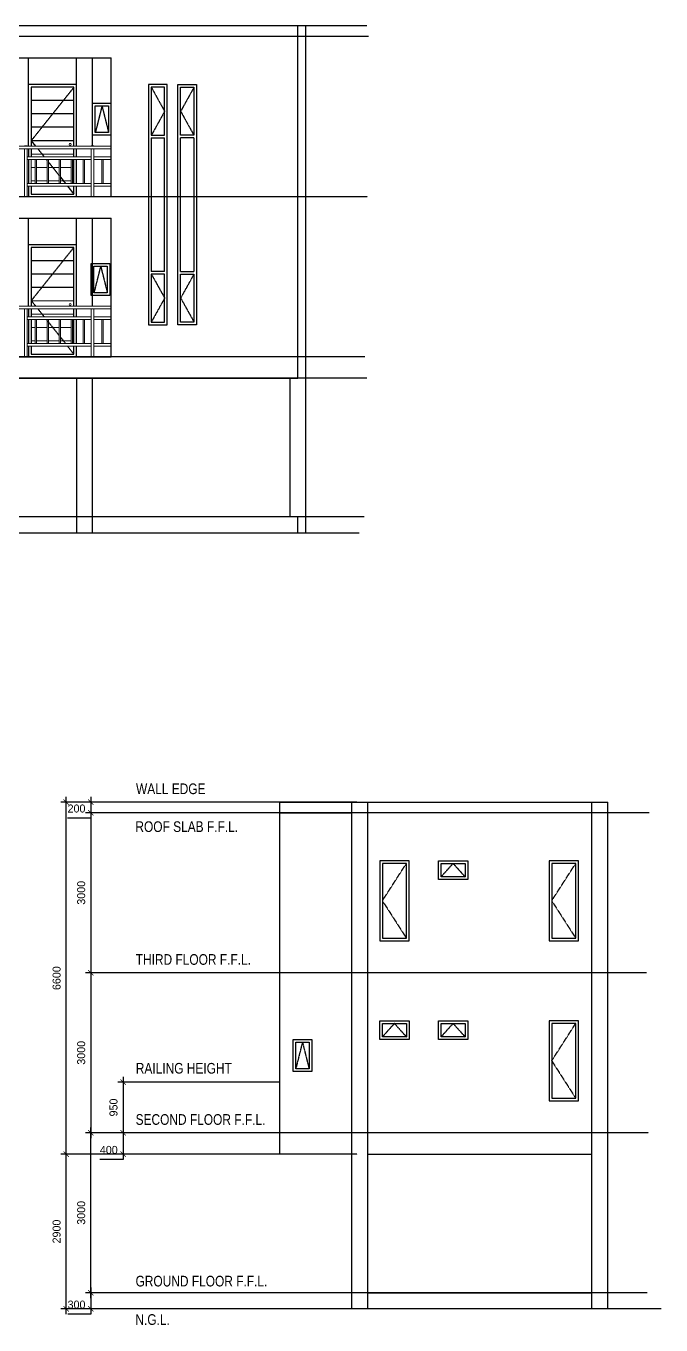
# Model space of a CAD drawing. Header units: millimetres. Extents: x 1634676 to 2610633, y -385676 to -37463.
# Drawn here: x 2384094 to 2396002, y -222282 to -197929 of the extents above; entities that cross this region are included whole.
import ezdxf

# ---------------------------------------------------------------- set-up
doc = ezdxf.new("R2010")
doc.units = ezdxf.units.MM
doc.header["$MEASUREMENT"] = 0
doc.linetypes.add('CENTERX2', pattern=[4, 2.5, -0.5, 0.5, -0.5])
doc.linetypes.add('DASHED', pattern=[0.75, 0.5, -0.25])
doc.layers.get('0').update_dxf_attribs({"lineweight": 15})
doc.layers.get('Defpoints').update_dxf_attribs({"color": 250})
doc.layers.add('.15', color=7, linetype='Continuous', lineweight=15)
for name, color, linetype in [('A - Dimensions', 255, 'Continuous'), ('A - Doors', 2, 'Continuous'), ('A - Grid Lines', 254, 'CENTERX2'), ('A - Text', 1, 'Continuous'), ('A-Windows', 2, 'Continuous')]:
    doc.layers.add(name, color=color, linetype=linetype)
doc.styles.add('AR4-Arial-Chan', font='arial.ttf', dxfattribs={"width": 0.8, "height": 150})
doc.styles.get("Standard").update_dxf_attribs({"font": 'GOTHIC.TTF'})
doc.dimstyles.new('Tolits', dxfattribs={"dimtxt": 150, "dimasz": 100, "dimexe": 100, "dimexo": 0.0625, "dimgap": 100, "dimtad": 2, "dimtoh": 1, "dimdec": 0, "dimzin": 0, "dimdsep": 46, "dimtxsty": 'Standard', "dimblk": 'ARCHTICK', "dimcen": 0.09, "dimdle": 100, "dimclrd": 1, "dimclre": 1, "dimclrt": 2, "dimadec": 0, "dimazin": 0, "dimtfac": 1, "dimtdec": 0, "dimtofl": 0, "dimtmove": 0, "dimatfit": 3, "dimfxl": 1, "dimtolj": 1, "dimtzin": 0, "dimarcsym": 0})

# ---------------------------------------------------------------- blocks, each defined once
blk = doc.blocks.new('_ArchTick')
at = {"color": 0, "linetype": 'ByBlock', "const_width": 0.15}
blk.add_lwpolyline([(-0.5, -0.5), (0.5, 0.5)], dxfattribs=at)
blk = doc.blocks.new('*D1888')
at = {"layer": 'A - Dimensions', "color": 1, "lineweight": -2, "transparency": 16777216}
for p, q in [((2387852, -212479), (2384748, -212479)), ((2384848, -219179), (2384848, -212379)), ((2387852, -219079), (2384748, -219079))]:
    blk.add_line(p, q, dxfattribs=at)
at = {"layer": 'Defpoints', "color": 0, "transparency": 16777216}
for p in [(2384848, -212479), (2387853, -212479), (2387853, -219079)]:
    blk.add_point(p, dxfattribs=at)
at = {"layer": 'A - Dimensions', "color": 1, "lineweight": -2, "transparency": 16777216, "xscale": 100, "yscale": 100, "zscale": 100}
for p, rotation in [((2384848, -212479), 90), ((2384848, -219079), 270)]:
    blk.add_blockref('_ArchTick', p, dxfattribs=dict(at, rotation=rotation))
at = {"layer": 'A - Dimensions', "color": 2, "transparency": 16777216, "insert": (2384669, -215779), "char_height": 150, "attachment_point": 5, "rotation": 90}
blk.add_mtext('\\A1;6600', dxfattribs=at)
blk = doc.blocks.new('*D1915')
at = {"layer": 'A - Dimensions', "color": 1, "lineweight": -2, "transparency": 16777216}
for p, q in [((2387852, -219079), (2384748, -219079)), ((2384848, -222079), (2384848, -218979)), ((2387852, -221979), (2384748, -221979))]:
    blk.add_line(p, q, dxfattribs=at)
at = {"layer": 'Defpoints', "color": 0, "transparency": 16777216}
for p in [(2384848, -219079), (2387853, -219079), (2387853, -221979)]:
    blk.add_point(p, dxfattribs=at)
at = {"layer": 'A - Dimensions', "color": 1, "lineweight": -2, "transparency": 16777216, "xscale": 100, "yscale": 100, "zscale": 100}
for p, rotation in [((2384848, -219079), 90), ((2384848, -221979), 270)]:
    blk.add_blockref('_ArchTick', p, dxfattribs=dict(at, rotation=rotation))
at = {"layer": 'A - Dimensions', "color": 2, "transparency": 16777216, "insert": (2384669, -220529), "char_height": 150, "attachment_point": 5, "rotation": 90}
blk.add_mtext('\\A1;2900', dxfattribs=at)
blk = doc.blocks.new('*D1933')
at = {"layer": 'A - Dimensions', "color": 1, "lineweight": -2, "transparency": 16777216}
for p, q in [((2385555, -212479), (2385209, -212479)), ((2385309, -212379), (2385309, -212679)), ((2385309, -212779), (2384875, -212779)), ((2385555, -212679), (2385209, -212679)), ((2385309, -212679), (2385309, -212779))]:
    blk.add_line(p, q, dxfattribs=at)
at = {"layer": 'Defpoints', "color": 0, "transparency": 16777216}
for p in [(2385555, -212479), (2385309, -212679), (2385555, -212679)]:
    blk.add_point(p, dxfattribs=at)
at = {"layer": 'A - Dimensions', "color": 1, "lineweight": -2, "transparency": 16777216, "xscale": 100, "yscale": 100, "zscale": 100}
for p, rotation in [((2385309, -212479), 90), ((2385309, -212679), 270)]:
    blk.add_blockref('_ArchTick', p, dxfattribs=dict(at, rotation=rotation))
at = {"layer": 'A - Dimensions', "color": 2, "transparency": 16777216, "insert": (2385042, -212600), "char_height": 150, "attachment_point": 5}
blk.add_mtext('\\A1;200', dxfattribs=at)
blk = doc.blocks.new('*D1934')
at = {"layer": 'A - Dimensions', "color": 1, "lineweight": -2, "transparency": 16777216}
for p, q in [((2385309, -212579), (2385309, -215779)), ((2385555, -212679), (2385209, -212679)), ((2385555, -215679), (2385209, -215679))]:
    blk.add_line(p, q, dxfattribs=at)
at = {"layer": 'Defpoints', "color": 0, "transparency": 16777216}
for p in [(2385555, -212679), (2385309, -215679), (2385555, -215679)]:
    blk.add_point(p, dxfattribs=at)
at = {"layer": 'A - Dimensions', "color": 1, "lineweight": -2, "transparency": 16777216, "xscale": 100, "yscale": 100, "zscale": 100}
for p, rotation in [((2385309, -212679), 90), ((2385309, -215679), 270)]:
    blk.add_blockref('_ArchTick', p, dxfattribs=dict(at, rotation=rotation))
at = {"layer": 'A - Dimensions', "color": 2, "transparency": 16777216, "insert": (2385130, -214179), "char_height": 150, "attachment_point": 5, "rotation": 90}
blk.add_mtext('\\A1;3000', dxfattribs=at)
blk = doc.blocks.new('*D1935')
at = {"layer": 'A - Dimensions', "color": 1, "lineweight": -2, "transparency": 16777216}
for p, q in [((2385555, -215679), (2385209, -215679)), ((2385309, -215579), (2385309, -218779)), ((2385555, -218679), (2385209, -218679))]:
    blk.add_line(p, q, dxfattribs=at)
at = {"layer": 'Defpoints', "color": 0, "transparency": 16777216}
for p in [(2385555, -215679), (2385309, -218679), (2385555, -218679)]:
    blk.add_point(p, dxfattribs=at)
at = {"layer": 'A - Dimensions', "color": 1, "lineweight": -2, "transparency": 16777216, "xscale": 100, "yscale": 100, "zscale": 100}
for p, rotation in [((2385309, -215679), 90), ((2385309, -218679), 270)]:
    blk.add_blockref('_ArchTick', p, dxfattribs=dict(at, rotation=rotation))
at = {"layer": 'A - Dimensions', "color": 2, "transparency": 16777216, "insert": (2385130, -217179), "char_height": 150, "attachment_point": 5, "rotation": 90}
blk.add_mtext('\\A1;3000', dxfattribs=at)
blk = doc.blocks.new('*D1932')
at = {"layer": 'A-Windows', "color": 1, "lineweight": -2, "transparency": 16777216}
for p, q in [((2386161, -218679), (2385815, -218679)), ((2385915, -218579), (2385915, -219079)), ((2386161, -219079), (2385815, -219079)), ((2385915, -219079), (2385915, -219179)), ((2385915, -219179), (2385479, -219179))]:
    blk.add_line(p, q, dxfattribs=at)
at = {"layer": 'Defpoints', "color": 0, "transparency": 16777216}
for p in [(2386161, -218679), (2385915, -219079), (2386161, -219079)]:
    blk.add_point(p, dxfattribs=at)
at = {"layer": 'A-Windows', "color": 1, "lineweight": -2, "transparency": 16777216, "xscale": 100, "yscale": 100, "zscale": 100}
for p, rotation in [((2385915, -218679), 90), ((2385915, -219079), 270)]:
    blk.add_blockref('_ArchTick', p, dxfattribs=dict(at, rotation=rotation))
at = {"layer": 'A-Windows', "color": 2, "transparency": 16777216, "insert": (2385647, -219000), "char_height": 150, "attachment_point": 5}
blk.add_mtext('\\A1;400', dxfattribs=at)
blk = doc.blocks.new('*D1936')
at = {"layer": 'A - Dimensions', "color": 1, "lineweight": -2, "transparency": 16777216}
for p, q in [((2385309, -221579), (2385309, -221979)), ((2385555, -221679), (2385209, -221679)), ((2385309, -222079), (2384876, -222079)), ((2385555, -221979), (2385209, -221979)), ((2385309, -221979), (2385309, -222079))]:
    blk.add_line(p, q, dxfattribs=at)
at = {"layer": 'Defpoints', "color": 0, "transparency": 16777216}
for p in [(2385555, -221679), (2385309, -221979), (2385555, -221979)]:
    blk.add_point(p, dxfattribs=at)
at = {"layer": 'A - Dimensions', "color": 1, "lineweight": -2, "transparency": 16777216, "xscale": 100, "yscale": 100, "zscale": 100}
for p, rotation in [((2385309, -221679), 90), ((2385309, -221979), 270)]:
    blk.add_blockref('_ArchTick', p, dxfattribs=dict(at, rotation=rotation))
at = {"layer": 'A - Dimensions', "color": 2, "transparency": 16777216, "insert": (2385042, -221900), "char_height": 150, "attachment_point": 5}
blk.add_mtext('\\A1;300', dxfattribs=at)
blk = doc.blocks.new('*D1931')
at = {"layer": 'A-Windows', "color": 1, "lineweight": -2, "transparency": 16777216}
for p, q in [((2385915, -217629), (2385915, -218779)), ((2386155, -217729), (2385815, -217729)), ((2386155, -218679), (2385815, -218679))]:
    blk.add_line(p, q, dxfattribs=at)
at = {"layer": 'Defpoints', "color": 0, "transparency": 16777216}
for p in [(2386155, -217729), (2385915, -218679), (2386155, -218679)]:
    blk.add_point(p, dxfattribs=at)
at = {"layer": 'A-Windows', "color": 1, "lineweight": -2, "transparency": 16777216, "xscale": 100, "yscale": 100, "zscale": 100}
for p, rotation in [((2385915, -217729), 90), ((2385915, -218679), 270)]:
    blk.add_blockref('_ArchTick', p, dxfattribs=dict(at, rotation=rotation))
at = {"layer": 'A-Windows', "color": 2, "transparency": 16777216, "insert": (2385736, -218204), "char_height": 150, "attachment_point": 5, "rotation": 90}
blk.add_mtext('\\A1;950', dxfattribs=at)
blk = doc.blocks.new('*D1937')
at = {"layer": 'A - Dimensions', "color": 1, "lineweight": -2, "transparency": 16777216}
for p, q in [((2385555, -218679), (2385209, -218679)), ((2385309, -221779), (2385309, -218579)), ((2385555, -221679), (2385209, -221679))]:
    blk.add_line(p, q, dxfattribs=at)
at = {"layer": 'Defpoints', "color": 0, "transparency": 16777216}
for p in [(2385309, -218679), (2385555, -218679), (2385555, -221679)]:
    blk.add_point(p, dxfattribs=at)
at = {"layer": 'A - Dimensions', "color": 1, "lineweight": -2, "transparency": 16777216, "xscale": 100, "yscale": 100, "zscale": 100}
for p, rotation in [((2385309, -218679), 90), ((2385309, -221679), 270)]:
    blk.add_blockref('_ArchTick', p, dxfattribs=dict(at, rotation=rotation))
at = {"layer": 'A - Dimensions', "color": 2, "transparency": 16777216, "insert": (2385130, -220179), "char_height": 150, "attachment_point": 5, "rotation": 90}
blk.add_mtext('\\A1;3000', dxfattribs=at)

msp = doc.modelspace()

# ---------------------------------------------------------------- linework, layer by layer
at = {"layer": '.15', "color": 1}
for p, q in [((2384994, -200329.082), (2384194, -200329.082)), ((2384264, -200579.082), (2384194, -200579.082)), ((2384489, -200579.082), (2384289, -200579.082)), ((2384714, -200579.082), (2384514, -200579.082)), ((2384939, -200579.082), (2384739, -200579.082)), ((2384994, -200579.082), (2384964, -200579.082)), ((2384264, -200829.082), (2384194, -200829.082)), ((2384489, -200829.082), (2384289, -200829.082)), ((2384714, -200829.082), (2384514, -200829.082)), ((2384939, -200829.082), (2384739, -200829.082)), ((2384994, -200829.082), (2384964, -200829.082)), ((2384994, -203079.082), (2384194, -203079.082)), ((2384994, -203329.082), (2384194, -203329.082)), ((2384264, -203579.082), (2384194, -203579.082)), ((2384489, -203579.082), (2384289, -203579.082)), ((2384714, -203579.082), (2384514, -203579.082)), ((2384939, -203579.082), (2384739, -203579.082)), ((2384994, -203579.082), (2384964, -203579.082)), ((2384264, -203829.082), (2384194, -203829.082)), ((2384489, -203829.082), (2384289, -203829.082)), ((2384714, -203829.082), (2384514, -203829.082)), ((2384939, -203829.082), (2384739, -203829.082)), ((2384994, -203829.082), (2384964, -203829.082)), ((2384874, -203929.082), (2384994, -204079.082))]:
    msp.add_line(p, q, dxfattribs=at)
at = {"layer": '.15', "color": 3}
for p, q in [((2385694, -203179.082), (2377296.5, -203179.082)), ((2385319, -203429.082), (2384119, -203429.082)), ((2385319, -203929.082), (2384119, -203929.082))]:
    msp.add_line(p, q, dxfattribs=at)
msp.add_lwpolyline([(2379994, -200179.082), (2385694, -200179.082), (2385694, -200229.082), (2379994, -200229.082)], close=True, dxfattribs=at)
for points in [[(2384069, -200229.082), (2384069, -201129.082), (2384119, -201129.082), (2384119, -200229.082)], [(2384119, -200379.082), (2385319, -200379.082)], [(2385319, -200229.082), (2385319, -201129.082), (2385369, -201129.082), (2385369, -200229.082)], [(2385369, -200379.082), (2385694, -200379.082), (2385694, -200429.082), (2385369, -200429.082)], [(2385319, -200429.082), (2384119, -200429.082)], [(2384194, -200429.082), (2384194, -200879.082)], [(2384264, -200879.082), (2384264, -200429.082)], [(2384289, -200429.082), (2384289, -200879.082)], [(2384489, -200879.082), (2384489, -200429.082)], [(2384514, -200429.082), (2384514, -200879.082)], [(2384714, -200879.082), (2384714, -200429.082)], [(2384739, -200429.082), (2384739, -200879.082)], [(2384939, -200879.082), (2384939, -200429.082)], [(2384964, -200429.082), (2384964, -200879.082)], [(2385164, -200879.082), (2385164, -200429.082)], [(2385189, -200429.082), (2385189, -200879.082)], [(2385514, -200879.082), (2385514, -200429.082)], [(2385539, -200429.082), (2385539, -200879.082)], [(2384119, -200879.082), (2385319, -200879.082)], [(2385369, -200879.082), (2385694, -200879.082), (2385694, -200929.082), (2385369, -200929.082)], [(2385319, -200929.082), (2384119, -200929.082)], [(2385694, -203179.082), (2385694, -203229.082), (2379994, -203229.082), (2379994, -203179.082)], [(2384069, -203229.082), (2384069, -204129.082), (2384119, -204129.082), (2384119, -203229.082)], [(2385319, -203229.082), (2385319, -204129.082), (2385369, -204129.082), (2385369, -203229.082)], [(2384119, -203379.082), (2385319, -203379.082)], [(2384264, -203879.082), (2384264, -203429.082)], [(2384289, -203429.082), (2384289, -203879.082)], [(2384489, -203879.082), (2384489, -203429.082)], [(2384514, -203429.082), (2384514, -203879.082)], [(2384714, -203879.082), (2384714, -203429.082)], [(2384739, -203429.082), (2384739, -203879.082)], [(2384939, -203879.082), (2384939, -203429.082)], [(2384964, -203429.082), (2384964, -203879.082)], [(2385164, -203879.082), (2385164, -203429.082)], [(2385189, -203429.082), (2385189, -203879.082)], [(2385369, -203379.082), (2385694, -203379.082), (2385694, -203429.082), (2385369, -203429.082)], [(2385514, -203879.082), (2385514, -203429.082)], [(2385539, -203429.082), (2385539, -203879.082)], [(2384119, -203879.082), (2385319, -203879.082)], [(2385369, -203879.082), (2385694, -203879.082), (2385694, -203929.082), (2385369, -203929.082)]]:
    msp.add_lwpolyline(points, dxfattribs=at)
at = {"layer": '.15', "color": 1}
msp.add_lwpolyline([(2385369, -203179.082), (2385319, -203179.082)], dxfattribs=at)
for centre in [(2384924, -200149.082), (2384924, -203149.082)]:
    msp.add_circle(centre, 20, dxfattribs=at)
at = {"layer": 'A - Doors', "color": 1}
for p, q in [((2384994, -199329.082), (2384194, -199329.082)), ((2384994, -199579.082), (2384194, -199579.082)), ((2384994, -199829.082), (2384194, -199829.082)), ((2384994, -200079.082), (2384194, -200079.082)), ((2384994, -202329.082), (2384194, -202329.082)), ((2384994, -202579.082), (2384194, -202579.082)), ((2384994, -202829.082), (2384194, -202829.082))]:
    msp.add_line(p, q, dxfattribs=at)
at = {"layer": 'A - Grid Lines'}
for p, q in [((2390487.5, -197929.082), (2376696.5, -197929.082)), ((2390514.5, -198129.082), (2376696.5, -198129.082)), ((2390499, -201129.082), (2376696.5, -201129.082)), ((2390446.5, -204129.082), (2376696.5, -204129.082)), ((2390487, -204529.082), (2377296.5, -204529.082)), ((2390433, -207129.082), (2376696.5, -207129.082)), ((2390305, -212479.082), (2385555, -212479.082)), ((2395778, -212679.082), (2385555, -212679.082)), ((2395732.5, -215679.082), (2385555, -215679.082)), ((2388852.5, -217729.082), (2386155, -217729.082)), ((2395767, -218679.082), (2385555, -218679.082)), ((2390305, -219079.082), (2386155, -219079.082)), ((2388852.5, -219079.082), (2387852.5, -219079.082)), ((2395741.5, -221679.082), (2385555, -221679.082)), ((2389305, -221979.082), (2385555, -221979.082))]:
    msp.add_line(p, q, dxfattribs=at)
at = {"layer": 'A-Windows', "color": 2}
for p, q in [((2389344, -197929.082), (2379994, -197929.082)), ((2379994, -198529.082), (2385694, -198529.082)), ((2384144, -200179.082), (2384144, -198529.082)), ((2385044, -200179.082), (2385044, -198529.082)), ((2385344, -200179.082), (2385344, -198529.082)), ((2385694, -201129.082), (2385694, -198529.082)), ((2384194, -200079.082), (2384274, -200179.082)), ((2386444, -199979.082), (2386694, -199979.082)), ((2386444, -200029.082), (2386694, -200029.082)), ((2387244, -199979.082), (2386994, -199979.082)), ((2387244, -200029.082), (2386994, -200029.082)), ((2384474, -200429.082), (2384489, -200447.832)), ((2384739, -200760.332), (2384834, -200879.082)), ((2384874, -200929.082), (2384994, -201079.082)), ((2379994, -201529.082), (2385694, -201529.082)), ((2384144, -203179.082), (2384144, -201529.082)), ((2385044, -203179.082), (2385044, -201529.082)), ((2385344, -203179.082), (2385344, -201529.082)), ((2385694, -204129.082), (2385694, -201529.082)), ((2386694, -202529.082), (2386444, -202529.082)), ((2386694, -202579.082), (2386444, -202579.082)), ((2386994, -202529.082), (2387244, -202529.082)), ((2386994, -202579.082), (2387244, -202579.082)), ((2390202.5, -221979.082), (2390202.5, -212479.082)), ((2390502.5, -221979.082), (2390502.5, -212479.082)), ((2394702.5, -221979.082), (2394702.5, -212479.082)), ((2390502.5, -219079.082), (2394702.5, -219079.082))]:
    msp.add_line(p, q, dxfattribs=at)
at = {"layer": 'A-Windows', "color": 2, "linetype": 'DASHED', "ltscale": 2}
for p, q in [((2384194, -200079.082), (2384994, -199079.082)), ((2386444, -199079.082), (2386694, -199529.082)), ((2387244, -199079.082), (2386994, -199529.082)), ((2385519, -199429.082), (2385394, -199929.082)), ((2385519, -199429.082), (2385644, -199929.082)), ((2386694, -199529.082), (2386444, -199979.082)), ((2386994, -199529.082), (2387244, -199979.082)), ((2384314, -200229.082), (2384434, -200379.082)), ((2384514, -200479.082), (2384714, -200729.082)), ((2384194, -203079.082), (2384994, -202079.082)), ((2385494, -202429.082), (2385369, -202929.082)), ((2385494, -202429.082), (2385619, -202929.082)), ((2386444, -202579.082), (2386694, -203029.082)), ((2387244, -202579.082), (2386994, -203029.082)), ((2384194, -203079.082), (2384274, -203179.082)), ((2386694, -203029.082), (2386444, -203479.082)), ((2386994, -203029.082), (2387244, -203479.082)), ((2384314, -203229.082), (2384434, -203379.082)), ((2384474, -203429.082), (2384714, -203729.082)), ((2384739, -203760.332), (2384834, -203879.082)), ((2390777.5, -214329.082), (2391227.5, -213629.082)), ((2392102.5, -213629.082), (2391877.5, -213879.082)), ((2392102.5, -213629.082), (2392327.5, -213879.082)), ((2393952.5, -214329.082), (2394402.5, -213629.082)), ((2390777.5, -214329.082), (2391227.5, -215029.082)), ((2393952.5, -214329.082), (2394402.5, -215029.082)), ((2391002.5, -216629.082), (2390777.5, -216879.082)), ((2391002.5, -216629.082), (2391227.5, -216879.082)), ((2392102.5, -216629.082), (2391877.5, -216879.082)), ((2392102.5, -216629.082), (2392327.5, -216879.082)), ((2393952.5, -217329.082), (2394402.5, -216629.082)), ((2389277.5, -216979.082), (2389152.5, -217479.082)), ((2389277.5, -216979.082), (2389402.5, -217479.082)), ((2393952.5, -217329.082), (2394402.5, -218029.082))]:
    msp.add_line(p, q, dxfattribs=at)
at = {"layer": 'A-Windows', "color": 2}
for points in [[(2379994, -197929.082), (2379994, -204529.082), (2389194, -204529.082), (2389194, -197929.082)], [(2389344, -207429.082), (2389344, -197929.082)], [(2389194, -198129.082), (2379994, -198129.082)], [(2385044, -199029.082), (2384144, -199029.082)], [(2384994, -200179.082), (2384994, -199079.082), (2384194, -199079.082), (2384194, -200179.082)], [(2386694, -199979.082), (2386694, -199079.082), (2386444, -199079.082), (2386444, -199979.082)], [(2386994, -199979.082), (2386994, -199079.082), (2387244, -199079.082), (2387244, -199979.082)], [(2385344, -199379.082), (2385694, -199379.082)], [(2384119, -200179.082), (2384069, -200179.082)], [(2385369, -200179.082), (2385319, -200179.082)], [(2385694, -199979.082), (2385344, -199979.082)], [(2386444, -200029.082), (2386444, -202529.082)], [(2386694, -202529.082), (2386694, -200029.082)], [(2386994, -202529.082), (2386994, -200029.082)], [(2387244, -200029.082), (2387244, -202529.082)], [(2384144, -200229.082), (2384144, -200379.082)], [(2384194, -200229.082), (2384194, -200379.082)], [(2384994, -200379.082), (2384994, -200229.082)], [(2385044, -200379.082), (2385044, -200229.082)], [(2384144, -200429.082), (2384144, -200879.082)], [(2384994, -200879.082), (2384994, -200429.082)], [(2385044, -200879.082), (2385044, -200429.082)], [(2385694, -201129.082), (2379994, -201129.082)], [(2384144, -200929.082), (2384144, -201129.082)], [(2384194, -200929.082), (2384194, -201079.082), (2384994, -201079.082), (2384994, -200929.082)], [(2385044, -201129.082), (2385044, -200929.082)], [(2385044, -202029.082), (2384144, -202029.082)], [(2384994, -203179.082), (2384994, -202079.082), (2384194, -202079.082), (2384194, -203179.082)], [(2386444, -202579.082), (2386444, -203479.082), (2386694, -203479.082), (2386694, -202579.082)], [(2387244, -202579.082), (2387244, -203479.082), (2386994, -203479.082), (2386994, -202579.082)], [(2384144, -203229.082), (2384144, -203379.082)], [(2384194, -203229.082), (2384194, -203379.082)], [(2384994, -203379.082), (2384994, -203229.082)], [(2385044, -203379.082), (2385044, -203229.082)], [(2384144, -203429.082), (2384144, -203879.082)], [(2384194, -203429.082), (2384194, -203879.082)], [(2384994, -203879.082), (2384994, -203429.082)], [(2385044, -203879.082), (2385044, -203429.082)], [(2384144, -203929.082), (2384144, -204129.082)], [(2384194, -203929.082), (2384194, -204079.082), (2384994, -204079.082), (2384994, -203929.082)], [(2385044, -204129.082), (2385044, -203929.082)], [(2379994, -204129.082), (2385694, -204129.082)], [(2385044, -204529.082), (2385044, -207429.082)], [(2385344, -207429.082), (2385344, -204529.082)], [(2389044, -204529.082), (2389044, -207129.082)], [(2381044, -207129.082), (2379994, -207129.082), (2379994, -207429.082), (2390344, -207429.082)], [(2385044, -207129.082), (2381344, -207129.082)], [(2389194, -207429.082), (2389194, -207129.082), (2385344, -207129.082)], [(2390202.5, -219079.082), (2388852.5, -219079.082), (2388852.5, -212479.082)], [(2388852.5, -212479.082), (2395002.5, -212479.082)], [(2395002.5, -221979.082), (2395002.5, -212479.082)], [(2388852.5, -212679.082), (2390202.5, -212679.082)], [(2394702.5, -212679.082), (2390502.5, -212679.082)], [(2390502.5, -221679.082), (2394702.5, -221679.082)], [(2396002.5, -221979.082), (2387852.5, -221979.082)]]:
    msp.add_lwpolyline(points, dxfattribs=at)
for points in [[(2386394, -203529.082), (2386744, -203529.082), (2386744, -199029.082), (2386394, -199029.082)], [(2387294, -203529.082), (2386944, -203529.082), (2386944, -199029.082), (2387294, -199029.082)], [(2385394, -199429.082), (2385644, -199429.082), (2385644, -199929.082), (2385394, -199929.082)], [(2385319, -202379.082), (2385669, -202379.082), (2385669, -202979.082), (2385319, -202979.082)], [(2385369, -202429.082), (2385619, -202429.082), (2385619, -202929.082), (2385369, -202929.082)], [(2391277.5, -213579.082), (2390727.5, -213579.082), (2390727.5, -215079.082), (2391277.5, -215079.082)], [(2391227.5, -213629.082), (2390777.5, -213629.082), (2390777.5, -215029.082), (2391227.5, -215029.082)], [(2391827.5, -213579.082), (2392377.5, -213579.082), (2392377.5, -213929.082), (2391827.5, -213929.082)], [(2391877.5, -213629.082), (2392327.5, -213629.082), (2392327.5, -213879.082), (2391877.5, -213879.082)], [(2394452.5, -213579.082), (2393902.5, -213579.082), (2393902.5, -215079.082), (2394452.5, -215079.082)], [(2394402.5, -213629.082), (2393952.5, -213629.082), (2393952.5, -215029.082), (2394402.5, -215029.082)], [(2390727.5, -216579.082), (2391277.5, -216579.082), (2391277.5, -216929.082), (2390727.5, -216929.082)], [(2390777.5, -216629.082), (2391227.5, -216629.082), (2391227.5, -216879.082), (2390777.5, -216879.082)], [(2391827.5, -216579.082), (2392377.5, -216579.082), (2392377.5, -216929.082), (2391827.5, -216929.082)], [(2391877.5, -216629.082), (2392327.5, -216629.082), (2392327.5, -216879.082), (2391877.5, -216879.082)], [(2394452.5, -216579.082), (2393902.5, -216579.082), (2393902.5, -218079.082), (2394452.5, -218079.082)], [(2394402.5, -216629.082), (2393952.5, -216629.082), (2393952.5, -218029.082), (2394402.5, -218029.082)], [(2389102.5, -216929.082), (2389452.5, -216929.082), (2389452.5, -217529.082), (2389102.5, -217529.082)], [(2389152.5, -216979.082), (2389402.5, -216979.082), (2389402.5, -217479.082), (2389152.5, -217479.082)]]:
    msp.add_lwpolyline(points, close=True, dxfattribs=at)

# ---------------------------------------------------------------- texts
at = {"layer": 'A - Text', "char_height": 200, "width": 5.820766091346741e-11, "attachment_point": 2, "style": 'AR4-Arial-Chan'}
for s, insert in [('WALL EDGE', (2386809.188, -212129.082)), ('ROOF SLAB F.F.L.', (2387108.506, -212839.082)), ('THIRD FLOOR F.F.L.', (2387232.49, -215329.082)), ('RAILING HEIGHT', (2387053.827, -217369.082)), ('SECOND FLOOR F.F.L.', (2387366.787, -218329.082)), ('GROUND FLOOR F.F.L.', (2387384.413, -221359.082)), ('N.G.L.', (2386469.161, -222079.082))]:
    msp.add_mtext(s, dxfattribs=dict(at, insert=insert))

# ---------------------------------------------------------------- dimensions: what is measured, and where the dimension line sits
at = {"layer": 'A - Dimensions', "color": 251, "true_color": 0x636466}
dim = msp.add_linear_dim(base=(2384847.5, -212479.082), p1=(2387852.5, -219079.082), p2=(2387852.5, -212479.082), angle=90, dimstyle='Tolits', dxfattribs=at)
dim.commit()
dim.dimension.update_dxf_attribs({"geometry": '*D1888', "text_midpoint": (2384668.727, -215779.082)})
at = {"layer": 'A - Dimensions', "color": 9, "true_color": 0xc7c8ca}
for base, p1, p2, picture, middle in [((2385309.033, -212679.082), (2385555, -212479.082), (2385555, -212679.082), '*D1933', (2385041.901, -212600.309)), ((2385309.033, -215679.082), (2385555, -212679.082), (2385555, -215679.082), '*D1934', (2385130.26, -214179.082)), ((2385309.033, -218679.082), (2385555, -215679.082), (2385555, -218679.082), '*D1935', (2385130.26, -217179.082)), ((2385309.033, -218679.082), (2385555, -221679.082), (2385555, -218679.082), '*D1937', (2385130.26, -220179.082)), ((2384847.5, -219079.082), (2387852.5, -221979.082), (2387852.5, -219079.082), '*D1915', (2384668.727, -220529.082)), ((2385309.033, -221979.082), (2385555, -221679.082), (2385555, -221979.082), '*D1936', (2385042.462, -221900.309))]:
    dim = msp.add_linear_dim(base=base, p1=p1, p2=p2, angle=90, dimstyle='Tolits', dxfattribs=at)
    dim.commit()
    dim.dimension.update_dxf_attribs({"geometry": picture, "text_midpoint": middle})
at = {"layer": 'A-Windows', "color": 2}
for base, p1, p2, picture, middle in [((2385914.619, -218679.082), (2386155, -217729.082), (2386155, -218679.082), '*D1931', (2385735.846, -218204.082)), ((2385914.619, -219079.082), (2386160.586, -218679.082), (2386160.586, -219079.082), '*D1932', (2385647.029, -219000.309))]:
    dim = msp.add_linear_dim(base=base, p1=p1, p2=p2, angle=90, dimstyle='Tolits', dxfattribs=at)
    dim.commit()
    dim.dimension.update_dxf_attribs({"geometry": picture, "text_midpoint": middle})

doc.saveas('drawing.dxf')
